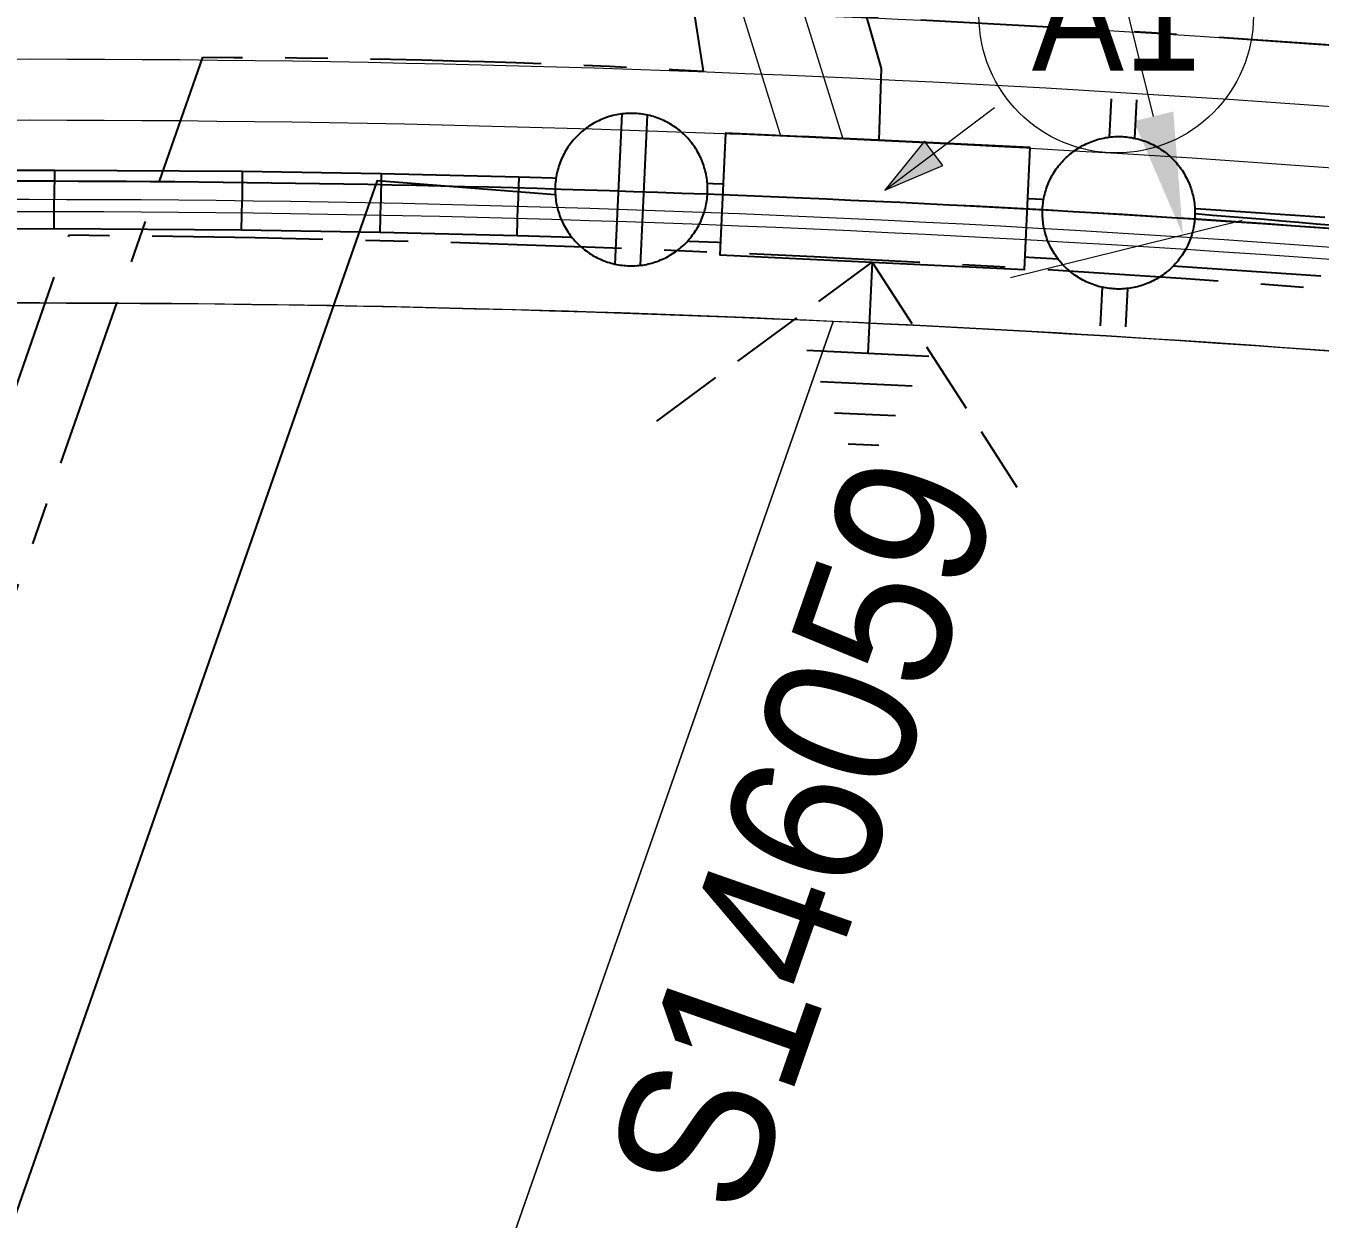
# Model space of a CAD drawing. Header units: metres. Extents: x 264965 to 265706, y 6180501 to 6181430.
# Drawn here: x 265269.05 to 265290.27, y 6180995.71 to 6181015.27 of the extents above; entities that cross this region are included whole.
import ezdxf
from ezdxf.enums import TextEntityAlignment as Align

# ---------------------------------------------------------------- set-up
doc = ezdxf.new("R2010")
doc.units = ezdxf.units.M
doc.linetypes.add('Cable Exist UG', pattern=[7, 4, -1, 1, -1])
doc.linetypes.add('IE Trench LV', pattern=[5.5, 4, -1.5])
doc.layers.get('0').update_dxf_attribs({"color": 6})
for name, color, linetype, lineweight in [('_User Dimensions', 140, 'Continuous', 13), ('_User Miscellaneous1', 30, 'Continuous', 13), ('_User Miscellaneous10', 241, 'Continuous', 13), ('_User Miscellaneous8', 196, 'Continuous', 13), ('_User_HV_Exist', 1, 'Continuous', 25), ('_User_LV_Exist', 5, 'Continuous', 25), ('Cadastre Developer_SP_NEW', 92, 'Continuous', 15)]:
    doc.layers.add(name, color=color, linetype=linetype, lineweight=lineweight)
for name, color, linetype in [('Equip_LV_NEW', 2, 'Continuous'), ('Mains_LV_New_T84', 2, 'Cable x'), ('Services_SP_NEW_UG', 2, 'IE Trench LV'), ('SupportsUG_SP_LV_NEW', 2, 'Continuous'), ('UG_Details_SP_MISC', 7, 'Continuous')]:
    doc.layers.add(name, color=color, linetype=linetype)
doc.styles.get("Standard").update_dxf_attribs({"font": 'arial.ttf'})
doc.linetypes.add('Cable New UG', pattern='A,6,-0.05,["X",Standard,S=1.8,R=0,X=0,Y=-0.94],-1.8', length=7.85)
doc.linetypes.add('Cable x', pattern='A,5,-0.05,["X",Standard,S=1.5,R=0,X=0,Y=-0.75],-1.45', length=6.5)
doc.dimstyles.new('1.8mm_1_1000', dxfattribs={"dimtxt": 1.8, "dimasz": 2, "dimexe": 1, "dimexo": 3, "dimgap": 0.5, "dimtad": 0, "dimtoh": 1, "dimlfac": -1, "dimzin": 12, "dimdsep": 46, "dimtxsty": 'Standard', "dimcen": 1, "dimclrd": 256, "dimclre": 256, "dimclrt": 256, "dimazin": 3, "dimtfac": 1, "dimtmove": 0, "dimatfit": 3, "dimfxl": 1, "dimtolj": 1, "dimtzin": 0, "dimlwd": -1, "dimlwe": -1, "dimarcsym": 0})

# ---------------------------------------------------------------- blocks, each defined once
blk = doc.blocks.new('*U572')
h = blk.add_hatch(color=256)
h.dxf.hatch_style = 1
h.paths.add_polyline_path([(-0.745, 3.684), (-0.25, 3.75), (-0.63, 4.708)])
blk.add_line((-0.63, 4.708), (-0.332, 2.478))
at = {"flags": 128}
blk.add_lwpolyline([(-0.745, 3.684), (-0.25, 3.75), (-0.63, 4.708), (-0.745, 3.684)], dxfattribs=at)
blk.add_circle((0, 0), 2.25)
at = {"width": 0.9}
blk.add_attdef('CODE', text='', height=1.8, dxfattribs=at).set_placement((0, 0), align=Align.MIDDLE_CENTER)
at = {"flags": 1}
blk.add_attdef('Z', (0, 0), '', height=0.2, dxfattribs=at)
blk = doc.blocks.new('*D635')
at = {"layer": '_User Dimensions', "transparency": 16777216}
for p, q in [((265280.698, 6181029.324), (265284.493, 6181030.263)), ((265284.003, 6181028.081), (265284.942, 6181024.285)), ((265287.538, 6181013.786), (265286.599, 6181017.582)), ((265285.194, 6181011.146), (265288.989, 6181012.085))]:
    blk.add_line(p, q, dxfattribs=at)
at = {"layer": '_User Dimensions', "linetype": 'Cable New UG', "transparency": 16777216}
for points in [[(265284.326, 6181028.161), (265283.679, 6181028.001), (265283.522, 6181030.022)], [(265287.862, 6181013.866), (265287.215, 6181013.706), (265288.019, 6181011.845)]]:
    blk.add_solid(points, dxfattribs=at)
at = {"layer": '_User Dimensions', "linetype": 'Cable New UG', "transparency": 16777216, "insert": (265285.77, 6181020.934), "char_height": 1.8, "attachment_point": 5, "rotation": 283.8931}
blk.add_mtext('\\A1;18.73', dxfattribs=at)
blk = doc.blocks.new('LV_UG_LINKS_CLOSED_NEW')
at = {"layer": 'Equip_LV_NEW'}
for tag, flags, p in [('ACTUAL_STATUS', 9, (3.167, -1.667)), ('CONSTRUCTED_VOLTAGE', 9, (3.167, -1.833)), ('OPERATING_VOLTAGE', 9, (3.167, -2.167)), ('NO_PHASES', 9, (3.167, -2)), ('ORIENTATION', 9, (3.167, -2.333)), ('STATE', 9, (3.167, -2.5)), ('SWITCH_TYPE', 9, (3.167, -2.667)), ('USAGE', 9, (3.167, -2.833)), ('NOTES', 9, (3.167, -3)), ('OWNED_BY', 9, (3.167, -3.167)), ('OPERATED_BY', 9, (3.167, -3.333)), ('MAINTAINED_BY', 9, (3.167, -3.5)), ('NUMBER_OF_PHASES', 9, (3.167, -3.667)), ('TYPE', 9, (3.167, -3.833)), ('Z', 1, (3.167, -4))]:
    blk.add_attdef(tag, text='', height=0.167, dxfattribs=dict(at, flags=flags)).set_placement(p, align=Align.MIDDLE_LEFT)
blk.add_wipeout([(4, 1.25), (3.969, 1.25), (3.939, 1.248), (3.908, 1.247), (3.877, 1.244), (3.847, 1.241), (3.817, 1.236), (3.786, 1.232), (3.756, 1.226), (3.726, 1.22), (3.696, 1.213), (3.667, 1.205), (3.637, 1.196), (3.608, 1.187), (3.579, 1.177), (3.55, 1.166), (3.522, 1.155), (3.493, 1.143), (3.466, 1.13), (3.438, 1.117), (3.411, 1.102), (3.384, 1.088), (3.357, 1.072), (3.331, 1.056), (3.306, 1.039), (3.28, 1.022), (3.255, 1.004), (3.231, 0.985), (3.207, 0.966), (3.184, 0.947), (3.161, 0.926), (3.138, 0.905), (3.116, 0.884), (3.095, 0.862), (3.074, 0.839), (3.053, 0.816), (3.034, 0.793), (3.015, 0.769), (2.996, 0.745), (2.978, 0.72), (2.961, 0.694), (2.944, 0.669), (2.928, 0.643), (2.912, 0.616), (2.898, 0.589), (2.883, 0.562), (2.87, 0.534), (2.857, 0.507), (2.845, 0.478), (2.834, 0.45), (2.823, 0.421), (2.813, 0.392), (2.804, 0.363), (2.795, 0.333), (2.787, 0.304), (2.78, 0.274), (2.774, 0.244), (2.768, 0.214), (2.764, 0.183), (2.759, 0.153), (2.756, 0.123), (2.753, 0.092), (2.752, 0.061), (2.75, 0.031), (2.75, 0), (2.75, -0.031), (2.752, -0.061), (2.753, -0.092), (2.756, -0.123), (2.759, -0.153), (2.764, -0.183), (2.768, -0.214), (2.774, -0.244), (2.78, -0.274), (2.787, -0.304), (2.795, -0.333), (2.804, -0.363), (2.813, -0.392), (2.823, -0.421), (2.834, -0.45), (2.845, -0.478), (2.857, -0.507), (2.87, -0.534), (2.883, -0.562), (2.898, -0.589), (2.912, -0.616), (2.928, -0.643), (2.944, -0.669), (2.961, -0.694), (2.978, -0.72), (2.996, -0.745), (3.015, -0.769), (3.034, -0.793), (3.053, -0.816), (3.074, -0.839), (3.095, -0.862), (3.116, -0.884), (3.138, -0.905), (3.161, -0.926), (3.184, -0.947), (3.207, -0.966), (3.231, -0.985), (3.255, -1.004), (3.28, -1.022), (3.306, -1.039), (3.331, -1.056), (3.357, -1.072), (3.384, -1.088), (3.411, -1.102), (3.438, -1.117), (3.466, -1.13), (3.493, -1.143), (3.522, -1.155), (3.55, -1.166), (3.579, -1.177), (3.608, -1.187), (3.637, -1.196), (3.667, -1.205), (3.696, -1.213), (3.726, -1.22), (3.756, -1.226), (3.786, -1.232), (3.817, -1.236), (3.847, -1.241), (3.877, -1.244), (3.908, -1.247), (3.939, -1.248), (3.969, -1.25), (4, -1.25), (4.031, -1.25), (4.061, -1.248), (4.092, -1.247), (4.123, -1.244), (4.153, -1.241), (4.183, -1.236), (4.214, -1.232), (4.244, -1.226), (4.274, -1.22), (4.304, -1.213), (4.333, -1.205), (4.363, -1.196), (4.392, -1.187), (4.421, -1.177), (4.45, -1.166), (4.478, -1.155), (4.507, -1.143), (4.534, -1.13), (4.562, -1.117), (4.589, -1.102), (4.616, -1.088), (4.643, -1.072), (4.669, -1.056), (4.694, -1.039), (4.72, -1.022), (4.745, -1.004), (4.769, -0.985), (4.793, -0.966), (4.816, -0.947), (4.839, -0.926), (4.862, -0.905), (4.884, -0.884), (4.905, -0.862), (4.926, -0.839), (4.947, -0.816), (4.966, -0.793), (4.985, -0.769), (5.004, -0.745), (5.022, -0.72), (5.039, -0.694), (5.056, -0.669), (5.072, -0.643), (5.088, -0.616), (5.102, -0.589), (5.117, -0.562), (5.13, -0.534), (5.143, -0.507), (5.155, -0.478), (5.166, -0.45), (5.177, -0.421), (5.187, -0.392), (5.196, -0.363), (5.205, -0.333), (5.213, -0.304), (5.22, -0.274), (5.226, -0.244), (5.232, -0.214), (5.236, -0.183), (5.241, -0.153), (5.244, -0.123), (5.247, -0.092), (5.248, -0.061), (5.25, -0.031), (5.25, 0), (5.25, 0.031), (5.248, 0.061), (5.247, 0.092), (5.244, 0.123), (5.241, 0.153), (5.236, 0.183), (5.232, 0.214), (5.226, 0.244), (5.22, 0.274), (5.213, 0.304), (5.205, 0.333), (5.196, 0.363), (5.187, 0.392), (5.177, 0.421), (5.166, 0.45), (5.155, 0.478), (5.143, 0.507), (5.13, 0.534), (5.117, 0.562), (5.102, 0.589), (5.088, 0.616), (5.072, 0.643), (5.056, 0.669), (5.039, 0.694), (5.022, 0.72), (5.004, 0.745), (4.985, 0.769), (4.966, 0.793), (4.947, 0.816), (4.926, 0.839), (4.905, 0.862), (4.884, 0.884), (4.862, 0.905), (4.839, 0.926), (4.816, 0.947), (4.793, 0.966), (4.769, 0.985), (4.745, 1.004), (4.72, 1.022), (4.694, 1.039), (4.669, 1.056), (4.643, 1.072), (4.616, 1.088), (4.589, 1.102), (4.562, 1.117), (4.534, 1.13), (4.507, 1.143), (4.478, 1.155), (4.45, 1.166), (4.421, 1.177), (4.392, 1.187), (4.363, 1.196), (4.333, 1.205), (4.304, 1.213), (4.274, 1.22), (4.244, 1.226), (4.214, 1.232), (4.183, 1.236), (4.153, 1.241), (4.123, 1.244), (4.092, 1.247), (4.061, 1.248), (4.031, 1.25)]).dxf.layer = 'Equip_LV_NEW'
for p, q in [((3.792, 1.232), (3.792, -1.232)), ((4.208, 1.232), (4.208, -1.232))]:
    blk.add_line(p, q, dxfattribs=at)
at = {"layer": 'Equip_LV_NEW', "flags": 128}
blk.add_lwpolyline([(4, 1.25), (3.969, 1.25), (3.939, 1.248), (3.908, 1.247), (3.877, 1.244), (3.847, 1.241), (3.817, 1.236), (3.786, 1.232), (3.756, 1.226), (3.726, 1.22), (3.696, 1.213), (3.667, 1.205), (3.637, 1.196), (3.608, 1.187), (3.579, 1.177), (3.55, 1.166), (3.522, 1.155), (3.493, 1.143), (3.466, 1.13), (3.438, 1.117), (3.411, 1.102), (3.384, 1.088), (3.357, 1.072), (3.331, 1.056), (3.306, 1.039), (3.28, 1.022), (3.255, 1.004), (3.231, 0.985), (3.207, 0.966), (3.184, 0.947), (3.161, 0.926), (3.138, 0.905), (3.116, 0.884), (3.095, 0.862), (3.074, 0.839), (3.053, 0.816), (3.034, 0.793), (3.015, 0.769), (2.996, 0.745), (2.978, 0.72), (2.961, 0.694), (2.944, 0.669), (2.928, 0.643), (2.912, 0.616), (2.898, 0.589), (2.883, 0.562), (2.87, 0.534), (2.857, 0.507), (2.845, 0.478), (2.834, 0.45), (2.823, 0.421), (2.813, 0.392), (2.804, 0.363), (2.795, 0.333), (2.787, 0.304), (2.78, 0.274), (2.774, 0.244), (2.768, 0.214), (2.764, 0.183), (2.759, 0.153), (2.756, 0.123), (2.753, 0.092), (2.752, 0.061), (2.75, 0.031), (2.75, 0), (2.75, -0.031), (2.752, -0.061), (2.753, -0.092), (2.756, -0.123), (2.759, -0.153), (2.764, -0.183), (2.768, -0.214), (2.774, -0.244), (2.78, -0.274), (2.787, -0.304), (2.795, -0.333), (2.804, -0.363), (2.813, -0.392), (2.823, -0.421), (2.834, -0.45), (2.845, -0.478), (2.857, -0.507), (2.87, -0.534), (2.883, -0.562), (2.898, -0.589), (2.912, -0.616), (2.928, -0.643), (2.944, -0.669), (2.961, -0.694), (2.978, -0.72), (2.996, -0.745), (3.015, -0.769), (3.034, -0.793), (3.053, -0.816), (3.074, -0.839), (3.095, -0.862), (3.116, -0.884), (3.138, -0.905), (3.161, -0.926), (3.184, -0.947), (3.207, -0.966), (3.231, -0.985), (3.255, -1.004), (3.28, -1.022), (3.306, -1.039), (3.331, -1.056), (3.357, -1.072), (3.384, -1.088), (3.411, -1.102), (3.438, -1.117), (3.466, -1.13), (3.493, -1.143), (3.522, -1.155), (3.55, -1.166), (3.579, -1.177), (3.608, -1.187), (3.637, -1.196), (3.667, -1.205), (3.696, -1.213), (3.726, -1.22), (3.756, -1.226), (3.786, -1.232), (3.817, -1.236), (3.847, -1.241), (3.877, -1.244), (3.908, -1.247), (3.939, -1.248), (3.969, -1.25), (4, -1.25), (4.031, -1.25), (4.061, -1.248), (4.092, -1.247), (4.123, -1.244), (4.153, -1.241), (4.183, -1.236), (4.214, -1.232), (4.244, -1.226), (4.274, -1.22), (4.304, -1.213), (4.333, -1.205), (4.363, -1.196), (4.392, -1.187), (4.421, -1.177), (4.45, -1.166), (4.478, -1.155), (4.507, -1.143), (4.534, -1.13), (4.562, -1.117), (4.589, -1.102), (4.616, -1.088), (4.643, -1.072), (4.669, -1.056), (4.694, -1.039), (4.72, -1.022), (4.745, -1.004), (4.769, -0.985), (4.793, -0.966), (4.816, -0.947), (4.839, -0.926), (4.862, -0.905), (4.884, -0.884), (4.905, -0.862), (4.926, -0.839), (4.947, -0.816), (4.966, -0.793), (4.985, -0.769), (5.004, -0.745), (5.022, -0.72), (5.039, -0.694), (5.056, -0.669), (5.072, -0.643), (5.088, -0.616), (5.102, -0.589), (5.117, -0.562), (5.13, -0.534), (5.143, -0.507), (5.155, -0.478), (5.166, -0.45), (5.177, -0.421), (5.187, -0.392), (5.196, -0.363), (5.205, -0.333), (5.213, -0.304), (5.22, -0.274), (5.226, -0.244), (5.232, -0.214), (5.236, -0.183), (5.241, -0.153), (5.244, -0.123), (5.247, -0.092), (5.248, -0.061), (5.25, -0.031), (5.25, 0), (5.25, 0.031), (5.248, 0.061), (5.247, 0.092), (5.244, 0.123), (5.241, 0.153), (5.236, 0.183), (5.232, 0.214), (5.226, 0.244), (5.22, 0.274), (5.213, 0.304), (5.205, 0.333), (5.196, 0.363), (5.187, 0.392), (5.177, 0.421), (5.166, 0.45), (5.155, 0.478), (5.143, 0.507), (5.13, 0.534), (5.117, 0.562), (5.102, 0.589), (5.088, 0.616), (5.072, 0.643), (5.056, 0.669), (5.039, 0.694), (5.022, 0.72), (5.004, 0.745), (4.985, 0.769), (4.966, 0.793), (4.947, 0.816), (4.926, 0.839), (4.905, 0.862), (4.884, 0.884), (4.862, 0.905), (4.839, 0.926), (4.816, 0.947), (4.793, 0.966), (4.769, 0.985), (4.745, 1.004), (4.72, 1.022), (4.694, 1.039), (4.669, 1.056), (4.643, 1.072), (4.616, 1.088), (4.589, 1.102), (4.562, 1.117), (4.534, 1.13), (4.507, 1.143), (4.478, 1.155), (4.45, 1.166), (4.421, 1.177), (4.392, 1.187), (4.363, 1.196), (4.333, 1.205), (4.304, 1.213), (4.274, 1.22), (4.244, 1.226), (4.214, 1.232), (4.183, 1.236), (4.153, 1.241), (4.123, 1.244), (4.092, 1.247), (4.061, 1.248), (4.031, 1.25)], close=True, dxfattribs=at)
blk = doc.blocks.new('LV_UG_LINKS_OPEN_NEW')
at = {"layer": 'Equip_LV_NEW'}
for tag, flags, p in [('ACTUAL_STATUS', 9, (3.167, -1.667)), ('CONSTRUCTED_VOLTAGE', 9, (3.167, -1.833)), ('OPERATING_VOLTAGE', 9, (3.167, -2.167)), ('NO_PHASES', 9, (3.167, -2)), ('ORIENTATION', 9, (3.167, -2.333)), ('STATE', 9, (3.167, -2.5)), ('SWITCH_TYPE', 9, (3.167, -2.667)), ('USAGE', 9, (3.167, -2.833)), ('NOTES', 9, (3.167, -3)), ('OWNED_BY', 9, (3.167, -3.167)), ('OPERATED_BY', 9, (3.167, -3.333)), ('MAINTAINED_BY', 9, (3.167, -3.5)), ('NUMBER_OF_PHASES', 9, (3.167, -3.667)), ('TYPE', 9, (3.167, -3.833)), ('Z', 1, (3.167, -4))]:
    blk.add_attdef(tag, text='', height=0.167, dxfattribs=dict(at, flags=flags)).set_placement(p, align=Align.MIDDLE_LEFT)
blk.add_wipeout([(4, 1.25), (3.969, 1.25), (3.939, 1.248), (3.908, 1.247), (3.877, 1.244), (3.847, 1.241), (3.817, 1.236), (3.786, 1.232), (3.756, 1.226), (3.726, 1.22), (3.696, 1.213), (3.667, 1.205), (3.637, 1.196), (3.608, 1.187), (3.579, 1.177), (3.55, 1.166), (3.522, 1.155), (3.493, 1.143), (3.466, 1.13), (3.438, 1.117), (3.411, 1.102), (3.384, 1.088), (3.357, 1.072), (3.331, 1.056), (3.306, 1.039), (3.28, 1.022), (3.255, 1.004), (3.231, 0.985), (3.207, 0.966), (3.184, 0.947), (3.161, 0.926), (3.138, 0.905), (3.116, 0.884), (3.095, 0.862), (3.074, 0.839), (3.053, 0.816), (3.034, 0.793), (3.015, 0.769), (2.996, 0.745), (2.978, 0.72), (2.961, 0.694), (2.944, 0.669), (2.928, 0.643), (2.912, 0.616), (2.898, 0.589), (2.883, 0.562), (2.87, 0.534), (2.857, 0.507), (2.845, 0.478), (2.834, 0.45), (2.823, 0.421), (2.813, 0.392), (2.804, 0.363), (2.795, 0.333), (2.787, 0.304), (2.78, 0.274), (2.774, 0.244), (2.768, 0.214), (2.764, 0.183), (2.759, 0.153), (2.756, 0.123), (2.753, 0.092), (2.752, 0.061), (2.75, 0.031), (2.75, 0), (2.75, -0.031), (2.752, -0.061), (2.753, -0.092), (2.756, -0.123), (2.759, -0.153), (2.764, -0.183), (2.768, -0.214), (2.774, -0.244), (2.78, -0.274), (2.787, -0.304), (2.795, -0.333), (2.804, -0.363), (2.813, -0.392), (2.823, -0.421), (2.834, -0.45), (2.845, -0.478), (2.857, -0.507), (2.87, -0.534), (2.883, -0.562), (2.898, -0.589), (2.912, -0.616), (2.928, -0.643), (2.944, -0.669), (2.961, -0.694), (2.978, -0.72), (2.996, -0.745), (3.015, -0.769), (3.034, -0.793), (3.053, -0.816), (3.074, -0.839), (3.095, -0.862), (3.116, -0.884), (3.138, -0.905), (3.161, -0.926), (3.184, -0.947), (3.207, -0.966), (3.231, -0.985), (3.255, -1.004), (3.28, -1.022), (3.306, -1.039), (3.331, -1.056), (3.357, -1.072), (3.384, -1.088), (3.411, -1.102), (3.438, -1.117), (3.466, -1.13), (3.493, -1.143), (3.522, -1.155), (3.55, -1.166), (3.579, -1.177), (3.608, -1.187), (3.637, -1.196), (3.667, -1.205), (3.696, -1.213), (3.726, -1.22), (3.756, -1.226), (3.786, -1.232), (3.817, -1.236), (3.847, -1.241), (3.877, -1.244), (3.908, -1.247), (3.939, -1.248), (3.969, -1.25), (4, -1.25), (4.031, -1.25), (4.061, -1.248), (4.092, -1.247), (4.123, -1.244), (4.153, -1.241), (4.183, -1.236), (4.214, -1.232), (4.244, -1.226), (4.274, -1.22), (4.304, -1.213), (4.333, -1.205), (4.363, -1.196), (4.392, -1.187), (4.421, -1.177), (4.45, -1.166), (4.478, -1.155), (4.507, -1.143), (4.534, -1.13), (4.562, -1.117), (4.589, -1.102), (4.616, -1.088), (4.643, -1.072), (4.669, -1.056), (4.694, -1.039), (4.72, -1.022), (4.745, -1.004), (4.769, -0.985), (4.793, -0.966), (4.816, -0.947), (4.839, -0.926), (4.862, -0.905), (4.884, -0.884), (4.905, -0.862), (4.926, -0.839), (4.947, -0.816), (4.966, -0.793), (4.985, -0.769), (5.004, -0.745), (5.022, -0.72), (5.039, -0.694), (5.056, -0.669), (5.072, -0.643), (5.088, -0.616), (5.102, -0.589), (5.117, -0.562), (5.13, -0.534), (5.143, -0.507), (5.155, -0.478), (5.166, -0.45), (5.177, -0.421), (5.187, -0.392), (5.196, -0.363), (5.205, -0.333), (5.213, -0.304), (5.22, -0.274), (5.226, -0.244), (5.232, -0.214), (5.236, -0.183), (5.241, -0.153), (5.244, -0.123), (5.247, -0.092), (5.248, -0.061), (5.25, -0.031), (5.25, 0), (5.25, 0.031), (5.248, 0.061), (5.247, 0.092), (5.244, 0.123), (5.241, 0.153), (5.236, 0.183), (5.232, 0.214), (5.226, 0.244), (5.22, 0.274), (5.213, 0.304), (5.205, 0.333), (5.196, 0.363), (5.187, 0.392), (5.177, 0.421), (5.166, 0.45), (5.155, 0.478), (5.143, 0.507), (5.13, 0.534), (5.117, 0.562), (5.102, 0.589), (5.088, 0.616), (5.072, 0.643), (5.056, 0.669), (5.039, 0.694), (5.022, 0.72), (5.004, 0.745), (4.985, 0.769), (4.966, 0.793), (4.947, 0.816), (4.926, 0.839), (4.905, 0.862), (4.884, 0.884), (4.862, 0.905), (4.839, 0.926), (4.816, 0.947), (4.793, 0.966), (4.769, 0.985), (4.745, 1.004), (4.72, 1.022), (4.694, 1.039), (4.669, 1.056), (4.643, 1.072), (4.616, 1.088), (4.589, 1.102), (4.562, 1.117), (4.534, 1.13), (4.507, 1.143), (4.478, 1.155), (4.45, 1.166), (4.421, 1.177), (4.392, 1.187), (4.363, 1.196), (4.333, 1.205), (4.304, 1.213), (4.274, 1.22), (4.244, 1.226), (4.214, 1.232), (4.183, 1.236), (4.153, 1.241), (4.123, 1.244), (4.092, 1.247), (4.061, 1.248), (4.031, 1.25)]).dxf.layer = 'Equip_LV_NEW'
for p, q in [((3.792, 1.863), (3.792, 1.232)), ((4.208, 1.863), (4.208, 1.232)), ((3.792, -1.232), (3.792, -1.863)), ((4.208, -1.232), (4.208, -1.863))]:
    blk.add_line(p, q, dxfattribs=at)
at = {"layer": 'Equip_LV_NEW', "flags": 128}
blk.add_lwpolyline([(4, 1.25), (3.969, 1.25), (3.939, 1.248), (3.908, 1.247), (3.877, 1.244), (3.847, 1.241), (3.817, 1.236), (3.786, 1.232), (3.756, 1.226), (3.726, 1.22), (3.696, 1.213), (3.667, 1.205), (3.637, 1.196), (3.608, 1.187), (3.579, 1.177), (3.55, 1.166), (3.522, 1.155), (3.493, 1.143), (3.466, 1.13), (3.438, 1.117), (3.411, 1.102), (3.384, 1.088), (3.357, 1.072), (3.331, 1.056), (3.306, 1.039), (3.28, 1.022), (3.255, 1.004), (3.231, 0.985), (3.207, 0.966), (3.184, 0.947), (3.161, 0.926), (3.138, 0.905), (3.116, 0.884), (3.095, 0.862), (3.074, 0.839), (3.053, 0.816), (3.034, 0.793), (3.015, 0.769), (2.996, 0.745), (2.978, 0.72), (2.961, 0.694), (2.944, 0.669), (2.928, 0.643), (2.912, 0.616), (2.898, 0.589), (2.883, 0.562), (2.87, 0.534), (2.857, 0.507), (2.845, 0.478), (2.834, 0.45), (2.823, 0.421), (2.813, 0.392), (2.804, 0.363), (2.795, 0.333), (2.787, 0.304), (2.78, 0.274), (2.774, 0.244), (2.768, 0.214), (2.764, 0.183), (2.759, 0.153), (2.756, 0.123), (2.753, 0.092), (2.752, 0.061), (2.75, 0.031), (2.75, 0), (2.75, -0.031), (2.752, -0.061), (2.753, -0.092), (2.756, -0.123), (2.759, -0.153), (2.764, -0.183), (2.768, -0.214), (2.774, -0.244), (2.78, -0.274), (2.787, -0.304), (2.795, -0.333), (2.804, -0.363), (2.813, -0.392), (2.823, -0.421), (2.834, -0.45), (2.845, -0.478), (2.857, -0.507), (2.87, -0.534), (2.883, -0.562), (2.898, -0.589), (2.912, -0.616), (2.928, -0.643), (2.944, -0.669), (2.961, -0.694), (2.978, -0.72), (2.996, -0.745), (3.015, -0.769), (3.034, -0.793), (3.053, -0.816), (3.074, -0.839), (3.095, -0.862), (3.116, -0.884), (3.138, -0.905), (3.161, -0.926), (3.184, -0.947), (3.207, -0.966), (3.231, -0.985), (3.255, -1.004), (3.28, -1.022), (3.306, -1.039), (3.331, -1.056), (3.357, -1.072), (3.384, -1.088), (3.411, -1.102), (3.438, -1.117), (3.466, -1.13), (3.493, -1.143), (3.522, -1.155), (3.55, -1.166), (3.579, -1.177), (3.608, -1.187), (3.637, -1.196), (3.667, -1.205), (3.696, -1.213), (3.726, -1.22), (3.756, -1.226), (3.786, -1.232), (3.817, -1.236), (3.847, -1.241), (3.877, -1.244), (3.908, -1.247), (3.939, -1.248), (3.969, -1.25), (4, -1.25), (4.031, -1.25), (4.061, -1.248), (4.092, -1.247), (4.123, -1.244), (4.153, -1.241), (4.183, -1.236), (4.214, -1.232), (4.244, -1.226), (4.274, -1.22), (4.304, -1.213), (4.333, -1.205), (4.363, -1.196), (4.392, -1.187), (4.421, -1.177), (4.45, -1.166), (4.478, -1.155), (4.507, -1.143), (4.534, -1.13), (4.562, -1.117), (4.589, -1.102), (4.616, -1.088), (4.643, -1.072), (4.669, -1.056), (4.694, -1.039), (4.72, -1.022), (4.745, -1.004), (4.769, -0.985), (4.793, -0.966), (4.816, -0.947), (4.839, -0.926), (4.862, -0.905), (4.884, -0.884), (4.905, -0.862), (4.926, -0.839), (4.947, -0.816), (4.966, -0.793), (4.985, -0.769), (5.004, -0.745), (5.022, -0.72), (5.039, -0.694), (5.056, -0.669), (5.072, -0.643), (5.088, -0.616), (5.102, -0.589), (5.117, -0.562), (5.13, -0.534), (5.143, -0.507), (5.155, -0.478), (5.166, -0.45), (5.177, -0.421), (5.187, -0.392), (5.196, -0.363), (5.205, -0.333), (5.213, -0.304), (5.22, -0.274), (5.226, -0.244), (5.232, -0.214), (5.236, -0.183), (5.241, -0.153), (5.244, -0.123), (5.247, -0.092), (5.248, -0.061), (5.25, -0.031), (5.25, 0), (5.25, 0.031), (5.248, 0.061), (5.247, 0.092), (5.244, 0.123), (5.241, 0.153), (5.236, 0.183), (5.232, 0.214), (5.226, 0.244), (5.22, 0.274), (5.213, 0.304), (5.205, 0.333), (5.196, 0.363), (5.187, 0.392), (5.177, 0.421), (5.166, 0.45), (5.155, 0.478), (5.143, 0.507), (5.13, 0.534), (5.117, 0.562), (5.102, 0.589), (5.088, 0.616), (5.072, 0.643), (5.056, 0.669), (5.039, 0.694), (5.022, 0.72), (5.004, 0.745), (4.985, 0.769), (4.966, 0.793), (4.947, 0.816), (4.926, 0.839), (4.905, 0.862), (4.884, 0.884), (4.862, 0.905), (4.839, 0.926), (4.816, 0.947), (4.793, 0.966), (4.769, 0.985), (4.745, 1.004), (4.72, 1.022), (4.694, 1.039), (4.669, 1.056), (4.643, 1.072), (4.616, 1.088), (4.589, 1.102), (4.562, 1.117), (4.534, 1.13), (4.507, 1.143), (4.478, 1.155), (4.45, 1.166), (4.421, 1.177), (4.392, 1.187), (4.363, 1.196), (4.333, 1.205), (4.304, 1.213), (4.274, 1.22), (4.244, 1.226), (4.214, 1.232), (4.183, 1.236), (4.153, 1.241), (4.123, 1.244), (4.092, 1.247), (4.061, 1.248), (4.031, 1.25)], close=True, dxfattribs=at)
blk = doc.blocks.new('*U686')
at = {"layer": '_User_LV_Exist'}
for p, q in [((2.5, 1), (2.5, -1)), ((3, 0.75), (3, -0.75)), ((3.5, 0.5), (3.5, -0.5)), ((4, 0.25), (4, -0.25))]:
    blk.add_line(p, q, dxfattribs=at)
at = {"layer": 'Equip_LV_NEW', "ltscale": 10, "xscale": -1, "rotation": 270}
blk.add_blockref('LV_UG_LINKS_OPEN_NEW', (0, 0), dxfattribs=at)
at = {"layer": 'Equip_LV_NEW', "ltscale": 10, "rotation": 270}
blk.add_blockref('LV_UG_LINKS_CLOSED_NEW', (0, 0), dxfattribs=at)
at = {"width": 0.9}
blk.add_attdef('ASSET_NUM', text='', height=2, dxfattribs=at).set_placement((4, 2), align=Align.MIDDLE_LEFT)
for tag, p, flags in [('SUBURB', (-2, 0), 1), ('STREETNAME', (-1.8, 0), 9), ('PARENT', (-1.6, 0), 9), ('NOTES', (-1.4, 0), 9), ('LOCATION', (-1.2, 0), 9), ('LEGEND', (-1, 0), 9), ('USAGE', (-0.8, 0), 9), ('SUPPORT_TYPE', (-0.6, 0), 9), ('STATE', (-0.4, 0), 9), ('OWNED_BY', (-0.2, 0), 9)]:
    blk.add_attdef(tag, p, '', height=0.2, rotation=270, dxfattribs=dict(flags=flags))
blk.add_wipeout([(1, 2.5), (1, -2.5), (-1, -2.5), (-1, 2.5)])
blk.add_lwpolyline([(-1, 2.5), (-1, -1.25), (-1, 1.25), (-1, -2.5), (1, -2.5), (1, 2.5)], close=True)
at = {"layer": '_User_LV_Exist'}
blk.add_line((1, 0), (2.5, 0), dxfattribs=at)
blk = doc.blocks.new('*U722')
at = {"layer": 'Services_SP_NEW_UG', "ltscale": 0.3}
for points in [[(-1.692, -0.108), (1.007, 3.35)], [(1.933, -2.578), (-1.692, -0.108)]]:
    blk.add_lwpolyline(points, dxfattribs=at)

msp = doc.modelspace()

# ---------------------------------------------------------------- linework, layer by layer
at = {"layer": '_User Miscellaneous1', "lineweight": 0}
for p, q in [((265278.196, 6181027.047), (265282.81, 6181012.243)), ((265277.279, 6181026.761), (265281.893, 6181011.958)), ((265281.893, 6181011.958), (265282.352, 6181012.1)), ((265282.81, 6181012.243), (265282.352, 6181012.1))]:
    msp.add_line(p, q, dxfattribs=at)
at = {"layer": '_User Miscellaneous1'}
for p, q in [((265266.971, 6181012.9), (265269.514, 6181012.907)), ((265269.514, 6181012.907), (265269.513, 6181012.427)), ((265269.514, 6181012.907), (265272.596, 6181012.886)), ((265272.596, 6181012.886), (265272.591, 6181012.406)), ((265272.596, 6181012.886), (265274.874, 6181012.849)), ((265274.874, 6181012.849), (265274.865, 6181012.369)), ((265274.874, 6181012.849), (265277.128, 6181012.796)), ((265277.128, 6181012.796), (265277.115, 6181012.316)), ((265277.128, 6181012.796), (265278.24, 6181012.763)), ((265278.24, 6181012.763), (265278.225, 6181012.283)), ((265278.24, 6181012.763), (265281.054, 6181012.661)), ((265281.054, 6181012.661), (265281.035, 6181012.181)), ((265281.054, 6181012.661), (265283.508, 6181012.55)), ((265283.508, 6181012.55), (265283.483, 6181012.071)), ((265283.508, 6181012.55), (265287.096, 6181012.351)), ((265269.512, 6181011.947), (265269.513, 6181012.427)), ((265272.585, 6181011.926), (265272.591, 6181012.406)), ((265274.855, 6181011.889), (265274.865, 6181012.369)), ((265277.102, 6181011.836), (265277.115, 6181012.316)), ((265287.096, 6181012.351), (265287.067, 6181011.872)), ((265287.096, 6181012.351), (265290.347, 6181012.132)), ((265278.209, 6181011.803), (265278.225, 6181012.283)), ((265281.015, 6181011.702), (265281.035, 6181012.181)), ((265266.977, 6181011.94), (265269.512, 6181011.947)), ((265269.512, 6181011.947), (265272.585, 6181011.926)), ((265272.585, 6181011.926), (265274.855, 6181011.889)), ((265274.855, 6181011.889), (265277.102, 6181011.836)), ((265283.459, 6181011.591), (265283.483, 6181012.071)), ((265277.102, 6181011.836), (265278.209, 6181011.803)), ((265278.209, 6181011.803), (265281.015, 6181011.702)), ((265281.015, 6181011.702), (265283.459, 6181011.591)), ((265287.037, 6181011.393), (265287.067, 6181011.872)), ((265283.459, 6181011.591), (265287.037, 6181011.393)), ((265287.037, 6181011.393), (265290.278, 6181011.175))]:
    msp.add_line(p, q, dxfattribs=at)
at = {"layer": '_User_LV_Exist', "linetype": 'Cable Exist UG', "ltscale": 0.7, "transparency": 33554687, "flags": 128}
for points in [[(265257.804, 6180989.617), (265257.308, 6180988.201), (265262.076, 6180986.533), (265271.949, 6181014.755, -0.013916), (265280.157, 6181014.53), (265278.616, 6181024.372), (265285.287, 6181024.239), (265285.335, 6181026.348), (265282.98, 6181026.486)], [(265283.04, 6181013.394), (265283.079, 6181014.572), (265280.852, 6181022.351, -0.023581), (265286.695, 6181022.133), (265287.067, 6181026.198, -0.019847), (265311.311, 6181023.803), (265317.739, 6181022.84)]]:
    msp.add_lwpolyline(points, format="xyb", dxfattribs=at)
at = {"layer": '_User_LV_Exist', "color": 3, "linetype": 'Cable New UG', "flags": 128}
msp.add_lwpolyline([(265254.028, 6180990.938), (265252.047, 6180985.275), (265263.768, 6180981.174), (265274.81, 6181012.733), (265277.727, 6181012.507)], dxfattribs=at)
at = {"layer": 'UG_Details_SP_MISC', "lineweight": 0}
for p, q in [((265278.196, 6181027.047), (265282.81, 6181012.243)), ((265277.279, 6181026.761), (265281.893, 6181011.958)), ((265281.893, 6181011.958), (265282.352, 6181012.1)), ((265282.81, 6181012.243), (265282.352, 6181012.1))]:
    msp.add_line(p, q, dxfattribs=at)
at = {"layer": 'UG_Details_SP_MISC'}
for p, q in [((265266.971, 6181012.9), (265269.514, 6181012.907)), ((265269.514, 6181012.907), (265269.513, 6181012.427)), ((265269.514, 6181012.907), (265272.596, 6181012.886)), ((265272.596, 6181012.886), (265272.591, 6181012.406)), ((265272.596, 6181012.886), (265274.874, 6181012.849)), ((265274.874, 6181012.849), (265274.865, 6181012.369)), ((265274.874, 6181012.849), (265277.128, 6181012.796)), ((265277.128, 6181012.796), (265277.115, 6181012.316)), ((265277.128, 6181012.796), (265278.24, 6181012.763)), ((265278.24, 6181012.763), (265278.225, 6181012.283)), ((265278.24, 6181012.763), (265281.054, 6181012.661)), ((265281.054, 6181012.661), (265281.035, 6181012.181)), ((265281.054, 6181012.661), (265283.508, 6181012.55)), ((265283.508, 6181012.55), (265283.483, 6181012.071)), ((265283.508, 6181012.55), (265287.096, 6181012.351)), ((265269.512, 6181011.947), (265269.513, 6181012.427)), ((265272.585, 6181011.926), (265272.591, 6181012.406)), ((265274.855, 6181011.889), (265274.865, 6181012.369)), ((265277.102, 6181011.836), (265277.115, 6181012.316)), ((265287.096, 6181012.351), (265287.067, 6181011.872)), ((265287.096, 6181012.351), (265290.347, 6181012.132)), ((265278.209, 6181011.803), (265278.225, 6181012.283)), ((265281.015, 6181011.702), (265281.035, 6181012.181)), ((265266.977, 6181011.94), (265269.512, 6181011.947)), ((265269.512, 6181011.947), (265272.585, 6181011.926)), ((265272.585, 6181011.926), (265274.855, 6181011.889)), ((265274.855, 6181011.889), (265277.102, 6181011.836)), ((265283.459, 6181011.591), (265283.483, 6181012.071)), ((265277.102, 6181011.836), (265278.209, 6181011.803)), ((265278.209, 6181011.803), (265281.015, 6181011.702)), ((265281.015, 6181011.702), (265283.459, 6181011.591)), ((265287.037, 6181011.393), (265287.067, 6181011.872)), ((265283.459, 6181011.591), (265287.037, 6181011.393)), ((265287.037, 6181011.393), (265290.278, 6181011.175))]:
    msp.add_line(p, q, dxfattribs=at)

# ---------------------------------------------------------------- next in the draw order: block references
at = {"layer": 'SupportsUG_SP_LV_NEW', "color": 2, "linetype": 'Cable New UG'}
ref = msp.add_blockref('*U686', (265282.971, 6181012.396), dxfattribs=dict(at, rotation=267.2746495261514))
ref.add_attrib('ASSET_NUM', 'S146059', dxfattribs={"layer": '0', "height": 2.5, "rotation": 70.7172, "width": 0.9}).set_placement((265279.698, 6180996.096), align=Align.MIDDLE_LEFT)

# ---------------------------------------------------------------- next in the draw order: linework, layer by layer
at = {"layer": '_User Miscellaneous10'}
msp.add_lwpolyline([(265238.627, 6181253.709, 0.313089), (265151.775, 6181201.166), (265106.516, 6181099.788, 0.575546), (265176.294, 6181002.993), (265196.045, 6181004.941), (265201.566, 6181000.461), (265203.109, 6180986.387, -0.18017), (265194.13, 6180950.839, -0.134996), (265183.625, 6180941.816, 1.758638), (265202.156, 6180929.332, -0.134996), (265206.571, 6180942.458, 0.179554), (265218.02, 6180988.022), (265216.495, 6181001.933), (265220.926, 6181007.394), (265240.481, 6181009.323, -0.067151), (265318.244, 6181006.537), (265323.56, 6181005.625), (265333.575, 6180991.734), (265321.705, 6180914.063, -0.153558), (265285.078, 6180839.458)], format="xyb", dxfattribs=at)
at = {"layer": '_User Miscellaneous10', "color": 4, "transparency": 33554636}
msp.add_lwpolyline([(265238.533, 6181252.212, 0.313089), (265153.145, 6181200.554), (265107.886, 6181099.176, 0.575546), (265176.147, 6181004.486), (265196.512, 6181006.494), (265202.99, 6181001.237), (265204.6, 6180986.55, -0.180131), (265195.37, 6180949.994, -0.134919), (265184.266, 6180940.46, 1.758638), (265200.659, 6180929.416, -0.135058), (265205.331, 6180943.302, 0.179579), (265216.529, 6180987.858), (265214.935, 6181002.392), (265220.155, 6181008.825), (265240.334, 6181010.815, -0.067151), (265318.498, 6181008.016), (265324.418, 6181007), (265335.15, 6180992.114), (265323.188, 6180913.837, -0.153558), (265286.164, 6180838.423, -0.153558)], format="xyb", dxfattribs=at)
at = {"layer": '_User Miscellaneous10', "color": 6, "transparency": 33554636}
msp.add_lwpolyline([(265238.521, 6181252.012, 0.313089), (265153.327, 6181200.473), (265108.069, 6181099.095, 0.575546), (265176.128, 6181004.685), (265196.574, 6181006.701), (265203.18, 6181001.341), (265204.799, 6180986.572, -0.180126), (265195.535, 6180949.881, -0.134909), (265184.351, 6180940.279, 1.758638), (265200.459, 6180929.428, -0.135065), (265205.165, 6180943.414, 0.179583), (265216.33, 6180987.837), (265214.727, 6181002.453), (265220.053, 6181009.016), (265240.315, 6181011.014, -0.067151), (265318.532, 6181008.213), (265324.533, 6181007.183), (265335.36, 6180992.164), (265323.386, 6180913.806, -0.153558), (265286.309, 6180838.285, -0.153558)], format="xyb", dxfattribs=at)
at = {"layer": '_User Miscellaneous10', "color": 5, "transparency": 33554636}
for points in [[(265238.502, 6181251.713, 0.313089), (265153.601, 6181200.35), (265108.343, 6181098.973, 0.575546), (265176.098, 6181004.983), (265196.667, 6181007.012), (265203.465, 6181001.496), (265205.097, 6180986.605, -0.180118), (265195.783, 6180949.712, -0.134895), (265184.479, 6180940.007, 1.758638), (265200.159, 6180929.444, -0.135077), (265204.917, 6180943.583, 0.179588), (265216.032, 6180987.804), (265214.416, 6181002.545), (265219.899, 6181009.303), (265240.285, 6181011.313, -0.067151), (265318.582, 6181008.508), (265324.704, 6181007.458), (265335.675, 6180992.24), (265323.682, 6180913.761, -0.153558), (265286.526, 6180838.078, -0.153558)], [(265238.376, 6181249.717, 0.313089), (265155.427, 6181199.535), (265110.169, 6181098.157, 0.575546), (265175.902, 6181006.974), (265197.289, 6181009.083), (265205.363, 6181002.531), (265207.085, 6180986.823, -0.180071), (265197.435, 6180948.585, -0.134805), (265185.333, 6180938.199, 1.758638), (265198.163, 6180929.557, -0.13515), (265203.264, 6180944.708, 0.179621), (265214.044, 6180987.586), (265212.337, 6181003.157), (265218.871, 6181011.211), (265240.089, 6181013.303, -0.067151), (265318.921, 6181010.48), (265325.848, 6181009.291), (265337.776, 6180992.746), (265325.659, 6180913.459, -0.153558), (265287.974, 6180836.699, -0.153558)], [(265238.251, 6181247.721, 0.313089), (265157.254, 6181198.72), (265111.995, 6181097.342, 0.575546), (265175.706, 6181008.964), (265197.911, 6181011.154), (265207.262, 6181003.566), (265209.073, 6180987.041, -0.180027), (265199.088, 6180947.458, -0.134726), (265186.187, 6180936.391, 1.758638), (265196.166, 6180929.669, -0.135218), (265201.61, 6180945.834, 0.179655), (265212.056, 6180987.368), (265210.257, 6181003.769), (265217.844, 6181013.119), (265239.893, 6181015.294, -0.067151), (265319.259, 6181012.451), (265326.993, 6181011.124), (265339.876, 6180993.253), (265327.636, 6180913.157, -0.153558), (265289.422, 6180835.32, -0.153558)]]:
    msp.add_lwpolyline(points, format="xyb", dxfattribs=at)
at = {"layer": '_User Miscellaneous10', "color": 1, "transparency": 33554636}
for points in [[(265238.439, 6181250.715, 0.313089), (265154.514, 6181199.943), (265109.256, 6181098.565, 0.575546), (265176, 6181005.978), (265196.978, 6181008.047), (265204.414, 6181002.014), (265206.091, 6180986.714, -0.180094), (265196.609, 6180949.149, -0.134849), (265184.906, 6180939.103, 1.758638), (265199.161, 6180929.5, -0.135115), (265204.09, 6180944.145, 0.179604), (265215.038, 6180987.695), (265213.376, 6181002.851), (265219.385, 6181010.257), (265240.187, 6181012.308, -0.067151), (265318.752, 6181009.494), (265325.276, 6181008.375), (265336.725, 6180992.493), (265324.671, 6180913.61, -0.153558), (265287.25, 6180837.389, -0.153558)], [(265238.314, 6181248.719, 0.313089), (265156.341, 6181199.127), (265111.082, 6181097.75, 0.575546), (265175.804, 6181007.969), (265197.6, 6181010.118), (265206.312, 6181003.049), (265208.079, 6180986.932, -0.180048), (265198.261, 6180948.022, -0.134764), (265185.76, 6180937.295, 1.758638), (265197.164, 6180929.613, -0.135185), (265202.437, 6180945.271, 0.179638), (265213.05, 6180987.477), (265211.297, 6181003.463), (265218.358, 6181012.165), (265239.991, 6181014.298, -0.067151), (265319.09, 6181011.465), (265326.421, 6181010.208), (265338.826, 6180992.999), (265326.648, 6180913.308, -0.153558), (265288.698, 6180836.009, -0.153558)], [(265238.188, 6181246.723, 0.313089), (265158.167, 6181198.312), (265112.908, 6181096.934, 0.575546), (265175.607, 6181009.959), (265198.222, 6181012.189), (265208.211, 6181004.084), (265210.068, 6180987.15, -0.180007), (265199.914, 6180946.895, -0.134689), (265186.614, 6180935.486, 1.758638), (265195.167, 6180929.725, -0.13525), (265200.784, 6180946.396, 0.179672), (265211.062, 6180987.259), (265209.218, 6181004.075), (265217.331, 6181014.074), (265239.794, 6181016.289, -0.067151), (265319.428, 6181013.436), (265327.565, 6181012.04), (265340.927, 6180993.506), (265328.625, 6180913.006, -0.153558), (265290.147, 6180834.63, -0.153558)]]:
    msp.add_lwpolyline(points, format="xyb", dxfattribs=at)
at = {"layer": '_User_HV_Exist', "linetype": 'Cable Exist UG', "ltscale": 0.7, "flags": 128}
for points in [[(265383.828, 6180997.619), (265368.581, 6180999.933), (265356.773, 6180991.328), (265354.224, 6180991.572, 0.971853), (265348.239, 6180992.779), (265338.543, 6180993.393), (265326.421, 6181010.208, 0.057986), (265256.98, 6181015.481), (265253.709, 6181030.987, -0.047163), (265251.162, 6181067.192, -0.166573), (265263.563, 6181113.536), (265329.694, 6181211.968), (265320.027, 6181218.189), (265311.181, 6181236.123), (265237.812, 6181240.735), (265238.439, 6181250.715, 0.058131), (265211.865, 6181248.777), (265220.136, 6181261.29), (265205.955, 6181270.665)], [(265352.057, 6180975.32), (265353.192, 6180987.612), (265353.192, 6180987.612, 0.713896), (265347.227, 6180988.162), (265336.868, 6180988.875), (265324.132, 6181006.542), (265318.415, 6181007.522, 0.039623), (265269.749, 6181011.84), (265262.428, 6180990.915)]]:
    msp.add_lwpolyline(points, format="xyb", dxfattribs=at)
at = {"layer": '_User_LV_Exist', "color": 3, "linetype": 'Cable New UG', "flags": 128}
msp.add_lwpolyline([(265288.218, 6181012.192, -0.012313), (265306.359, 6181010.283)], format="xyb", dxfattribs=at)
at = {"layer": 'Cadastre Developer_SP_NEW', "transparency": 33554687, "flags": 128}
for points in [[(265282.282, 6181010.426, 0.023863), (265254.522, 6181010.365), (265237.187, 6180960.816), (265262.813, 6180954.777)], [(265308.284, 6181008.069, 0.022442), (265282.282, 6181010.426), (265262.813, 6180954.777), (265290.57, 6180946.757)]]:
    msp.add_lwpolyline(points, format="xyb", close=True, dxfattribs=at)
at = {"layer": 'Mains_LV_New_T84', "color": 2, "linetype": 'Cable New UG', "flags": 128}
for points in [[(265255.155, 6181005.993), (265257.625, 6181012.505, -0.021637), (265282.971, 6181012.396)], [(265282.971, 6181012.396, -0.024492), (265308.838, 6181009.951)]]:
    msp.add_lwpolyline(points, format="xyb", dxfattribs=at)

# ---------------------------------------------------------------- next in the draw order: block references
at = {"layer": '_User Miscellaneous8', "transparency": 33554687}
ref = msp.add_blockref('*U572', (265286.925, 6181015.437), dxfattribs=dict(at, rotation=119.3988901699086))
ref.add_attrib('CODE', 'A1', dxfattribs={"layer": '0', "height": 1.8, "width": 0.9}).set_placement((265286.925, 6181015.437), align=Align.MIDDLE_CENTER)
at = {"layer": 'Services_SP_NEW_UG', "linetype": 'IE Trench LV', "rotation": 250.7172026026895}
msp.add_blockref('*U722', (265282.467, 6181009.765), dxfattribs=at)

# ---------------------------------------------------------------- next in the draw order: dimensions: what is measured, and where the dimension line sits
at = {"layer": '_User Dimensions', "color": 2, "linetype": 'Cable New UG'}
dim = msp.add_aligned_dim(p1=(265277.7859, 6181028.6035), p2=(265282.2821, 6181010.4258), distance=5.9094, dimstyle='1.8mm_1_1000', dxfattribs=at)
dim.commit()
dim.dimension.update_dxf_attribs({"geometry": '*D635', "text_midpoint": (265285.7705, 6181020.9336)})

doc.saveas('drawing.dxf')
